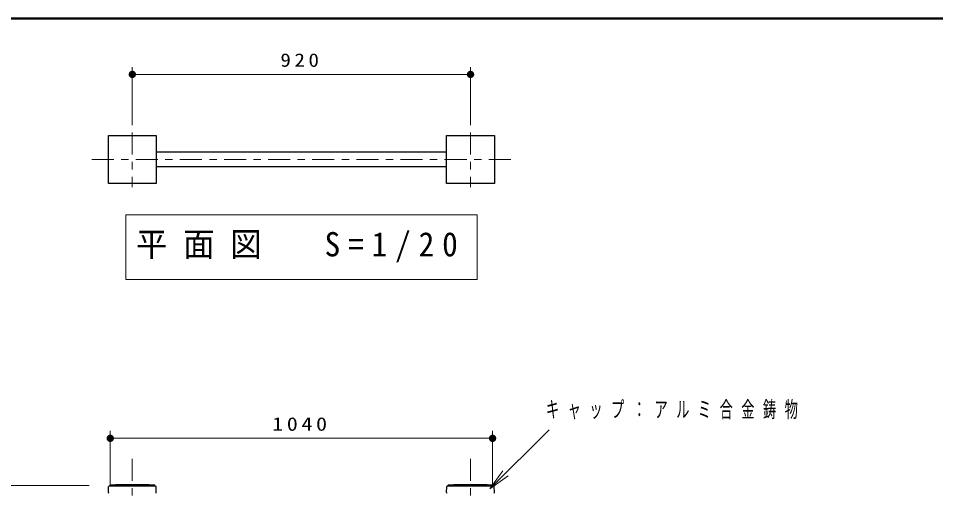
# Model space of a CAD drawing. Units: millimetres on the paper, scale 1:20. Extents: x -365 to 0, y -26 to 257.
# Drawn here: x -295.8 to -171, y 192.5 to 257 of the extents above; entities that cross this region are included whole.
import ezdxf

# ---------------------------------------------------------------- set-up
doc = ezdxf.new("R2010")
doc.units = ezdxf.units.MM
doc.linetypes.add('USER2', pattern=[6, 3, -1, 1, -1])
doc.layers.add('LY_1', color=7, linetype='Continuous', lineweight=13)
doc.layers.add('LY_2', color=7, linetype='Continuous', lineweight=13)
doc.styles.add('ＭＳ ゴシック', font='')
doc.styles.get('ＭＳ ゴシック').set_extended_font_data('MS Gothic')

# ---------------------------------------------------------------- blocks, each defined once
blk = doc.blocks.new('filled_dot')
at = {"color": 0, "linetype": 'Continuous', "lineweight": -2, "const_width": 1.25}
blk.add_lwpolyline([(-0.625, 0, 1), (0.625, 0, 1)], format="xyb", close=True, dxfattribs=at)
blk = doc.blocks.new('open_arrow')
at = {"color": 0, "linetype": 'Continuous', "lineweight": -2}
blk.add_lwpolyline([(7.5, 1.25), (0, 0), (7.5, -1.25)], dxfattribs=at)

msp = doc.modelspace()

# ---------------------------------------------------------------- linework, layer by layer
at = {"layer": 'LY_1'}
for p, q in [((-280.293, 242.469), (-280.293, 250.379)), ((-234.293, 242.469), (-234.293, 250.379)), ((-280.293, 249.379), (-234.293, 249.379)), ((-281.193, 230.28), (-281.193, 221.48)), ((-233.393, 230.28), (-281.193, 230.28)), ((-233.393, 221.48), (-233.393, 230.28)), ((-281.193, 221.48), (-233.393, 221.48)), ((-283.293, 193.473), (-283.293, 200.891)), ((-231.645, 193.018), (-223.615, 201.047)), ((-231.293, 193.473), (-231.293, 200.891)), ((-283.293, 199.891), (-231.293, 199.891)), ((-286.168, 193.473), (-312.41, 193.473)), ((-283.316, 193.523), (-280.293, 193.523)), ((-277.27, 193.523), (-280.293, 193.523)), ((-237.316, 193.523), (-234.293, 193.523)), ((-231.27, 193.523), (-234.293, 193.523)), ((-283.471, 193.373), (-280.293, 193.373)), ((-277.115, 193.373), (-280.293, 193.373)), ((-237.471, 193.373), (-234.293, 193.373)), ((-231.115, 193.373), (-234.293, 193.373))]:
    msp.add_line(p, q, dxfattribs=at)
at = {"layer": 'LY_1', "lineweight": 25}
for p, q in [((-283.548, 234.558), (-283.548, 241.068)), ((-283.548, 241.068), (-277.038, 241.068)), ((-277.038, 241.068), (-277.038, 234.558)), ((-237.548, 234.558), (-237.548, 241.068)), ((-237.548, 241.068), (-231.038, 241.068)), ((-231.038, 241.068), (-231.038, 234.558)), ((-237.548, 238.813), (-277.038, 238.813)), ((-237.548, 236.813), (-277.038, 236.813)), ((-277.038, 234.558), (-283.548, 234.558)), ((-231.038, 234.558), (-237.548, 234.558)), ((-283.293, 193.473), (-277.293, 193.473)), ((-237.293, 193.473), (-231.293, 193.473)), ((-283.543, 192.535), (-283.515, 193.325)), ((-277.043, 192.535), (-277.07, 193.325)), ((-237.543, 192.535), (-237.515, 193.325)), ((-231.043, 192.535), (-231.07, 193.325))]:
    msp.add_line(p, q, dxfattribs=at)
at = {"layer": 'LY_1', "linetype": 'USER2'}
for p, q in [((-280.293, 241.469), (-280.293, 234.023)), ((-234.293, 241.469), (-234.293, 234.023)), ((-228.817, 237.813), (-286.149, 237.813)), ((-280.293, 197.115), (-280.293, 66.631)), ((-234.293, 197.115), (-234.293, 104.973))]:
    msp.add_line(p, q, dxfattribs=at)
at = {"layer": 'LY_1', "lineweight": 25}
for centre, radius, start, end in [((-283.505, 193.519), 0.15, 281.3479, 346.77292), ((-283.31, 193.473), 0.05, 91.90218, 166.77292), ((-280.318, 103.381), 90.192, 90, 91.90218), ((-280.268, 103.381), 90.192, 88.09782, 90), ((-277.276, 193.473), 0.05, 13.22708, 88.09782), ((-277.081, 193.519), 0.15, 193.22708, 258.6521), ((-237.505, 193.519), 0.15, 281.3479, 346.77292), ((-237.31, 193.473), 0.05, 91.90218, 166.77292), ((-234.318, 103.381), 90.192, 90, 91.90218), ((-234.268, 103.381), 90.192, 88.09782, 90), ((-231.276, 193.473), 0.05, 13.22708, 88.09782), ((-231.081, 193.519), 0.15, 193.22708, 258.6521), ((-283.483, 192.533), 0.0603, 178, 270), ((-283.465, 193.323), 0.05, 101.3479, 178), ((-277.12, 193.323), 0.05, 2, 78.6521), ((-277.103, 192.533), 0.0603, 270, 2), ((-237.483, 192.533), 0.0603, 178, 270), ((-237.465, 193.323), 0.05, 101.3479, 178), ((-231.12, 193.323), 0.05, 2, 78.6521), ((-231.103, 192.533), 0.0603, 270, 2)]:
    msp.add_arc(centre, radius, start, end, dxfattribs=at)
at = {"layer": 'LY_2', "lineweight": 50}
msp.add_line((0, 257), (-365, 257), dxfattribs=at)

# ---------------------------------------------------------------- block references
at = {"layer": 'LY_1', "xscale": 0.4, "yscale": 0.4}
for p in [(-280.293, 249.379), (-283.293, 199.891)]:
    msp.add_blockref('filled_dot', p, dxfattribs=at)
for name, p, rotation in [('filled_dot', (-234.293, 249.379), 180), ('filled_dot', (-231.293, 199.891), 180), ('open_arrow', (-231.645, 193.018), 45)]:
    msp.add_blockref(name, p, dxfattribs=dict(at, rotation=rotation))

# ---------------------------------------------------------------- texts
at = {"layer": 'LY_1', "style": 'ＭＳ ゴシック'}
for s, insert, char_height, attachment_point in [('\\T1.33;\\W1.15;920', (-257.293, 250.379), 1.833, 8), ('\\T1.5;\\W0.95;平面図\u3000S=1/20', (-279.793, 225.88), 3.299, 4), ('\\T1.64;\\W0.6;キャップ：アルミ合金鋳物', (-224.032, 203.697), 2.199, 4), ('\\T1.33;\\W1.2;1040', (-257.293, 200.891), 1.833, 8)]:
    msp.add_mtext(s, dxfattribs=dict(at, insert=insert, char_height=char_height, attachment_point=attachment_point))

doc.saveas('drawing.dxf')
